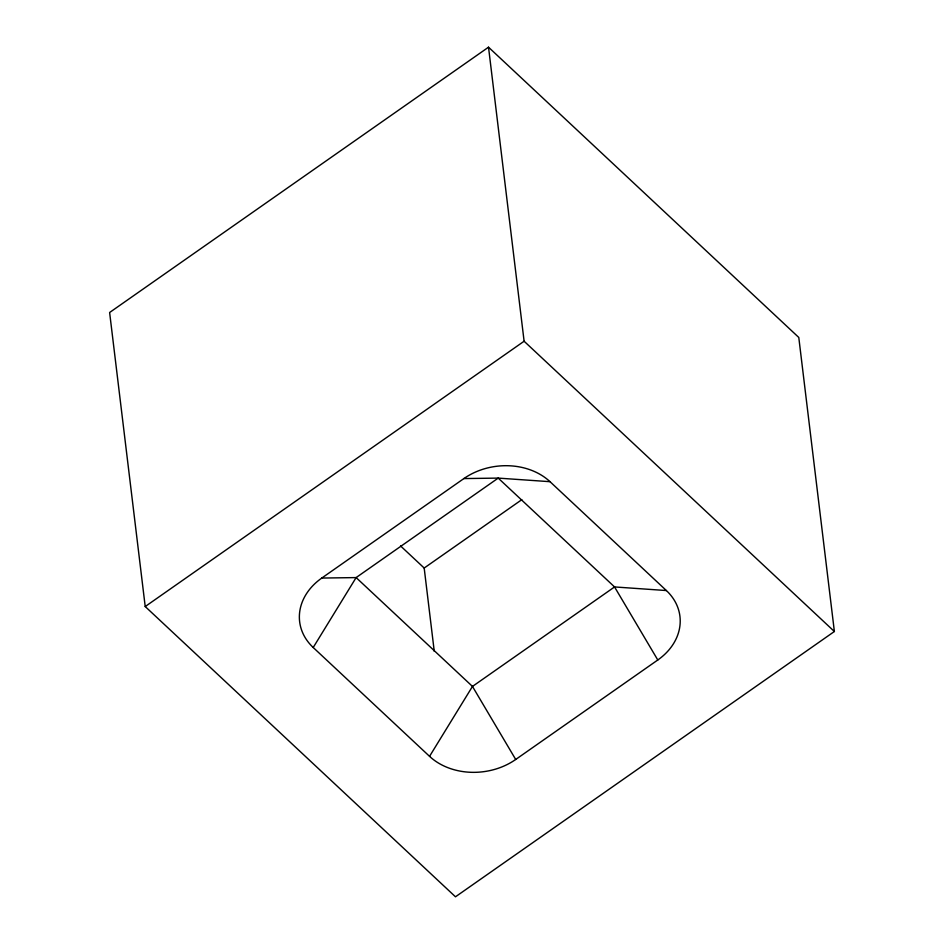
<?xml version="1.0" encoding="UTF-8"?>
<svg xmlns="http://www.w3.org/2000/svg" width="944" height="944" viewBox="0 0 944 944"><rect width="100%" height="100%" fill="white"/><g stroke="black" fill="none" stroke-linecap="round" stroke-linejoin="round"><path stroke-width="1.42" d="M313.207 647.501L356.124 577.586L498.208 478.101L550.022 481.688L666.37 590.543A61.372 48.958 -6.9 0 1 657.791 659.986L515.707 759.472A61.372 48.958 -6.9 0 1 429.555 756.345L313.207 647.501A61.372 48.958 -6.9 0 1 321.786 578.058L463.882 478.573L498.208 478.101L614.556 586.944L657.791 659.986M429.555 756.345L472.472 686.43L614.556 586.944L666.37 590.543M488.52 47.2L109.622 312.499L145.211 606.544L455.48 896.8L834.378 631.501L798.789 337.456L488.52 47.2L524.109 341.232L834.378 631.501M145.211 606.544L524.109 341.232M434.264 651.36L424.186 568.04L521.831 499.659M321.786 578.058L356.124 577.586L472.472 686.43L515.707 759.472M400.575 545.951L424.186 568.04M463.882 478.573A61.372 48.958 -6.9 0 1 550.022 481.688"/></g></svg>
